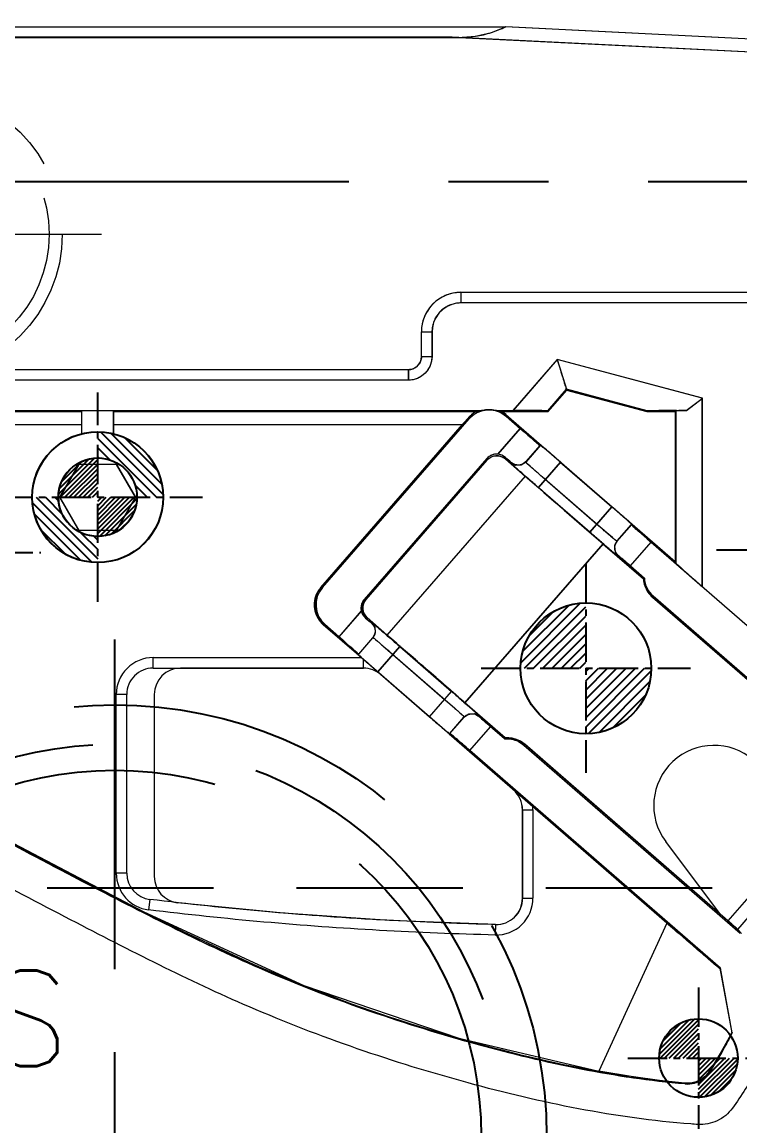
# Model space of a CAD drawing. Header units: inches. Extents: x 164842 to 166038, y -53074 to -52229.
# Drawn here: x 165404.06 to 165431.48, y -52571.53 to -52529.34 of the extents above; entities that cross this region are included whole.
import ezdxf

# ---------------------------------------------------------------- set-up
doc = ezdxf.new("R2010")
doc.units = ezdxf.units.IN
doc.header["$LTSCALE"] = 2
doc.header["$MEASUREMENT"] = 0
for name, pattern in [('ACAD_ISO02W100', [15, 12, -3]), ('CENTER', [50.8, 31.75, -6.35, 6.35, -6.35]), ('CENTER2', [1.125, 0.75, -0.125, 0.125, -0.125]), ('HIDDEN', [9.525, 6.35, -3.175])]:
    doc.linetypes.add(name, pattern=pattern)
doc.layers.get('0').update_dxf_attribs({"linetype": 'CONTINUOUS'})
for name, color, linetype in [('DEFAULT_1', 7, 'CENTER'), ('PIN', 4, 'CONTINUOUS'), ('SCREW', 52, 'HIDDEN'), ('SP', 3, 'CONTINUOUS'), ('壓塊', 157, 'CONTINUOUS')]:
    doc.layers.add(name, color=color, linetype=linetype)
for name, color, linetype, lineweight in [('dim', 3, 'CONTINUOUS', 15), ('PRODUCT', 1, 'CONTINUOUS', 15), ('螺絲', 42, 'ACAD_ISO02W100', 15)]:
    doc.layers.add(name, color=color, linetype=linetype, lineweight=lineweight)
doc.styles.add('ROMANC', font='romanc', dxfattribs={"width": 0.6, "height": 1})
doc.styles.get("Standard").update_dxf_attribs({"font": 'txt.shx', "width": 0.67})

# ---------------------------------------------------------------- blocks, each defined once
blk = doc.blocks.new('20160812.111704')
at = {"layer": 'DEFAULT_1', "color": 2, "linetype": 'CENTER', "ltscale": 0.3}
blk.add_line((-70.892, 0), (59.494, 0), dxfattribs=at)
at = {"layer": 'PRODUCT', "linetype": 'ByBlock'}
for p, q in [((7.72, 34.462), (7.706, 34.491)), ((6.793, 34.02), (6.783, 34.043)), ((8.406, 28.34), (10.999, 34.006)), ((5.908, 32.54), (6.358, 30.063)), ((6.358, 30.063), (15.929, 21.743)), ((13.867, 21.538), (5.599, 28.725)), ((14.948, 28.395), (14.957, 28.797)), ((8.406, 28.34), (16.717, 21.117)), ((6.355, 28.01), (13.838, 21.505)), ((6.355, 28.01), (8.443, 25.226)), ((28.151, 27.436), (28.2, 27.835)), ((13.517, 24.006), (13.517, 27.39)), ((13.919, 27.39), (13.517, 27.39)), ((13.919, 24.006), (13.919, 27.39)), ((29.034, 26.438), (29.034, 19.597)), ((29.034, 26.438), (29.436, 26.438)), ((29.436, 26.438), (29.436, 19.597)), ((-0.643, 24.221), (8.951, 15.883)), ((13.919, 24.006), (13.517, 24.006)), ((1.002, 22.734), (8.922, 15.849)), ((13.867, 21.538), (13.838, 21.505)), ((15.929, 21.743), (15.138, 20.833)), ((14.606, 21.295), (14.578, 21.262)), ((14.578, 21.262), (16.126, 19.916)), ((14.606, 21.295), (15.138, 20.833)), ((9.006, 13.779), (1.002, 20.736)), ((16.693, 21.09), (16.155, 20.47)), ((15.575, 20.416), (15.592, 20.436)), ((17.47, 20.452), (16.629, 19.484)), ((19.442, 18.738), (17.47, 20.452)), ((10.843, 13.838), (16.126, 19.916)), ((18.601, 17.769), (16.629, 19.484)), ((18.864, 18.073), (16.892, 19.787)), ((29.034, 19.597), (29.436, 19.597)), ((19.442, 18.738), (18.601, 17.769)), ((19.996, 18.592), (19.996, 18.266)), ((28.029, 18.592), (19.996, 18.592)), ((28.029, 18.592), (28.029, 18.19)), ((20.083, 18.19), (21.527, 16.935)), ((28.029, 18.19), (20.083, 18.19)), ((19.644, 17.437), (20.183, 18.057)), ((13.815, 11.254), (19.099, 17.332)), ((19.099, 17.332), (19.854, 16.675)), ((20.078, 16.405), (20.935, 17.391)), ((20.935, 17.391), (21.466, 16.93)), ((21.466, 16.93), (21.527, 16.935)), ((19.688, 16.875), (19.671, 16.855)), ((19.915, 16.679), (19.854, 16.675)), ((15.28, 10.647), (19.904, 15.966)), ((15.284, 10.585), (19.965, 15.97)), ((19.965, 15.97), (19.904, 15.966)), ((7.046, 15.479), (7.046, 8.279)), ((21.565, 15.512), (15.96, 9.065)), ((21.627, 15.517), (16.21, 9.285)), ((21.565, 15.512), (21.627, 15.517)), ((9.295, 15.184), (9.266, 15.151)), ((9.797, 14.689), (9.266, 15.151)), ((10.843, 13.838), (9.295, 15.184)), ((8.051, 14.594), (8.084, 14.522)), ((8.051, 14.594), (8.051, 8.755)), ((9.736, 13.086), (8.084, 14.522)), ((8.084, 8.787), (8.084, 14.522)), ((9.797, 14.689), (9.006, 13.779)), ((10.254, 14.295), (10.271, 14.315)), ((10.298, 13.733), (9.759, 13.113)), ((11.341, 13.401), (10.499, 12.432)), ((11.077, 13.097), (13.049, 11.383)), ((11.341, 13.401), (13.313, 11.686)), ((29.425, 13.316), (28.699, 12.06)), ((30.875, 13.316), (29.425, 13.316)), ((31.601, 12.06), (30.875, 13.316)), ((12.471, 10.718), (10.499, 12.432)), ((28.699, 12.06), (29.425, 10.804)), ((30.875, 10.804), (31.601, 12.06)), ((12.471, 10.718), (13.313, 11.686)), ((14.571, 10.598), (13.815, 11.254)), ((13.248, 10.08), (13.787, 10.7)), ((14.367, 10.754), (14.349, 10.734)), ((14.575, 10.536), (14.571, 10.598)), ((15.284, 10.585), (15.28, 10.647)), ((29.425, 10.804), (30.875, 10.804)), ((14.012, 9.427), (14.87, 10.414)), ((14.547, 8.904), (13.225, 10.053)), ((14.543, 8.966), (14.012, 9.427)), ((29.547, 9.285), (16.21, 9.285)), ((29.547, 8.751), (29.547, 9.621)), ((30.753, 9.621), (30.753, 8.751)), ((41.456, 9.285), (30.753, 9.285)), ((14.543, 8.966), (14.547, 8.904)), ((15.96, 9.065), (15.965, 9.004)), ((8.084, 8.787), (8.051, 8.755)), ((9.164, 8.787), (8.084, 8.787)), ((9.16, 8.755), (9.164, 8.787)), ((9.16, 8.755), (12.244, 7.931)), ((12.233, 7.968), (9.164, 8.787)), ((12.945, 8.787), (12.233, 7.968)), ((12.244, 7.931), (12.96, 8.755)), ((12.591, 6.798), (14.284, 8.746)), ((12.96, 8.755), (12.945, 8.787)), ((14.713, 8.787), (12.945, 8.787)), ((14.957, 8.746), (14.284, 8.746)), ((42.083, 8.746), (15.447, 8.746)), ((29.547, 8.783), (15.68, 8.783)), ((42.024, 8.783), (30.753, 8.783)), ((7.046, 8.279), (12.591, 6.798)), ((12.244, 7.931), (12.233, 7.968)), ((18.281, 7.185), (18.281, 7.587)), ((18.281, 7.587), (40.19, 7.587)), ((18.281, 7.185), (40.19, 7.185)), ((17.377, 5.738), (17.377, 6.683)), ((17.779, 6.683), (17.377, 6.683)), ((17.779, 6.683), (17.784, 6.688)), ((17.784, 5.733), (17.784, 6.688)), ((17.779, 5.738), (17.377, 5.738)), ((17.784, 5.733), (17.779, 5.738)), ((0.498, 4.225), (16.271, 4.231)), ((1.005, 4.633), (16.271, 4.633)), ((16.271, 4.231), (16.271, 4.633)), ((16.277, 4.225), (16.271, 4.231)), ((0.469, -4.713), (16.601, -5.518)), ((0.444, -5.214), (14.565, -5.92)), ((40.19, -5.518), (16.387, -5.518)), ((40.19, -5.92), (14.565, -5.92))]:
    blk.add_line(p, q, dxfattribs=at)
for radius in [2.513, 1.508]:
    blk.add_circle((30.15, 12.06), radius, dxfattribs=at)
for centre, radius, start, end in [((14.924, 27.39), 1.407, 88.6546, 180), ((14.924, 27.39), 1.005, 88.6546, 180), ((28.029, 26.438), 1.005, 0, 83.0412), ((28.029, 26.438), 1.407, 0, 83.0412), ((6.602, 23.846), 2.301, 229, 36.87), ((14.924, 24.006), 1.407, 180, 184.5728), ((14.924, 24.006), 1.005, 180, 229), ((28.029, 19.597), 1.005, 270, 0), ((28.029, 19.597), 1.407, 270, 0), ((19.996, 19.597), 1.005, 248.6363, 270)]:
    blk.add_arc(centre, radius, start, end, dxfattribs=at)
for points, start_tangent, end_tangent in [([(5.894, 35.412), (6.154, 35.692), (6.475, 35.897), (6.837, 36.015), (7.218, 36.039)], (0.581772, 0.813352), (0.997911, -0.064605)), ([(7.218, 36.039), (7.486, 36.02), (15.997, 34.448), (24.352, 31.543), (31.18, 28.214), (38.359, 24.22), (40.301, 22.948)], (0.997911, -0.064605), (0.823294, -0.567615)), ([(4.724, 33.53), (4.953, 33.944), (5.894, 35.412)], (0.471552, 0.881838), (0.581772, 0.813352)), ([(7.706, 34.491), (7.352, 34.458), (7.03, 34.302), (6.783, 34.043)], (-0.996473, 0.083913), (-0.550437, -0.834877)), ([(6.793, 34.02), (6.93, 34.186), (7.094, 34.314), (7.281, 34.405), (7.49, 34.457), (7.72, 34.462)], (0.551266, 0.83433), (0.99567, -0.09296)), ([(7.706, 34.491), (15.599, 32.994), (23.755, 30.158), (30.484, 26.877), (37.561, 22.941), (39.197, 21.877)], (0.996473, -0.083913), (0.827068, -0.562103)), ([(7.72, 34.462), (8.692, 34.358), (9.772, 34.211), (10.999, 34.006)], (0.99567, -0.09296), (0.983918, -0.178622)), ([(5.908, 32.54), (6.262, 33.196), (6.783, 34.043)], (0.453651, 0.891179), (0.550437, 0.834877)), ([(5.925, 32.531), (6.326, 33.268), (6.793, 34.02)], (0.454106, 0.890948), (0.551266, 0.83433)), ([(39.151, 21.856), (34.117, 24.897), (28.385, 27.909), (22.27, 30.727), (16.355, 32.737), (10.999, 34.006)], (-0.827393, 0.561623), (-0.98433, 0.176334)), ([(6.379, 30.088), (6.801, 29.726), (7.289, 29.305), (7.822, 28.846), (8.406, 28.34)], (0.759185, -0.650875), (0.756217, -0.654321)), ([(14.957, 28.797), (19.377, 28.62), (23.794, 28.3), (28.2, 27.835)], (0.999724, -0.023481), (0.992634, -0.121155)), ([(5.61, 28.664), (5.694, 28.588), (6.108, 28.221)], (0.739565, -0.673085), (0.751841, -0.659344)), ([(14.948, 28.395), (17.314, 28.318), (19.354, 28.219)], (0.999724, -0.02348), (0.998424, -0.056116)), ([(6.228, 28.115), (6.108, 28.221)], (-0.751979, 0.659187), (-0.751837, 0.659349)), ([(6.367, 27.994), (6.228, 28.115)], (-0.752158, 0.658982), (-0.751979, 0.659187)), ([(19.354, 28.219), (21.689, 28.068)], (0.998424, -0.056116), (0.997302, -0.073412)), ([(21.689, 28.068), (23.758, 27.899)], (0.997302, -0.073412), (0.996056, -0.088728)), ([(23.758, 27.899), (28.151, 27.436)], (0.996056, -0.088728), (0.992634, -0.121155)), ([(14.606, 21.295), (14.341, 21.309), (14.088, 21.392), (13.867, 21.538)], (-0.996816, -0.079732), (-0.75471, 0.656059)), ([(16.693, 21.09), (16.655, 21.12), (16.544, 21.213), (16.377, 21.356), (16.162, 21.541), (15.929, 21.743)], (-0.656059, -0.75471), (-0.75471, 0.656059)), ([(13.838, 21.505), (14.06, 21.359), (14.312, 21.276), (14.578, 21.262)], (0.75471, -0.656059), (0.996816, 0.079732)), ([(17.47, 20.452), (17.237, 20.654), (17.023, 20.839), (16.856, 20.982), (16.745, 21.075), (16.706, 21.105)], (-0.75471, 0.656059), (-0.656059, -0.75471)), ([(15.138, 20.833), (15.299, 20.693), (15.452, 20.559), (15.592, 20.436)], (0.75471, -0.656059), (0.7504, -0.660985)), ([(15.815, 20.196), (15.706, 20.294), (15.629, 20.363), (15.587, 20.403), (15.575, 20.416)], (-0.741072, 0.671425), (0.654442, 0.756112)), ([(15.762, 20.325), (15.575, 20.416)], (-0.981223, 0.192875), (-0.75471, 0.656059)), ([(16.155, 20.47), (16.029, 20.374), (15.882, 20.336), (15.731, 20.356), (15.592, 20.436)], (-0.656059, -0.75471), (-0.7504, 0.660985)), ([(16.892, 19.787), (16.773, 19.891), (16.648, 20), (16.525, 20.108), (16.411, 20.209), (16.312, 20.297), (16.234, 20.367), (16.18, 20.417), (16.15, 20.446), (16.142, 20.456)], (-0.754709, 0.656059), (0.655431, 0.755255)), ([(15.87, 20.148), (15.815, 20.196)], (-0.748923, 0.662657), (-0.741072, 0.671425)), ([(15.954, 20.074), (15.87, 20.148)], (-0.751831, 0.659356), (-0.748923, 0.662657)), ([(16.462, 19.629), (16.287, 19.781), (16.114, 19.933), (15.954, 20.074)], (-0.753766, 0.657143), (-0.751831, 0.659356)), ([(16.126, 19.916), (16.624, 19.479)], (0.750828, -0.660498), (0.75242, -0.658683)), ([(16.629, 19.484), (16.462, 19.629)], (-0.754704, 0.656066), (-0.753766, 0.657143)), ([(16.624, 19.479), (16.682, 19.428)], (0.75242, -0.658683), (0.752573, -0.658509)), ([(16.682, 19.428), (17.296, 18.892), (17.925, 18.345), (18.538, 17.815)], (0.752573, -0.658509), (0.756838, -0.653602)), ([(20.052, 18.203), (19.888, 18.349), (19.675, 18.535), (19.442, 18.738)], (-0.656344, 0.754461), (-0.75471, 0.656059)), ([(20.195, 18.072), (20.16, 18.106), (20.052, 18.203)], (0.656059, 0.75471), (-0.656344, 0.754461)), ([(18.538, 17.815), (18.596, 17.764)], (0.756838, -0.653602), (0.75699, -0.653427)), ([(18.596, 17.764), (19.099, 17.332)], (0.75699, -0.653427), (0.758565, -0.651597)), ([(18.771, 17.621), (18.601, 17.769)], (-0.755671, 0.654951), (-0.754716, 0.656052)), ([(19.456, 17.565), (19.356, 17.649), (19.24, 17.748), (19.114, 17.857), (18.986, 17.967), (18.864, 18.073)], (-0.770266, 0.637722), (-0.75471, 0.656059)), ([(20.935, 17.391), (20.703, 17.594), (20.49, 17.78), (20.325, 17.926), (20.218, 18.023), (20.183, 18.057)], (-0.75471, 0.656059), (0.656059, 0.75471)), ([(18.95, 17.467), (18.771, 17.621)], (-0.756557, 0.653927), (-0.755671, 0.654951)), ([(19.288, 17.175), (19.126, 17.315), (18.95, 17.467)], (-0.757661, 0.652649), (-0.756557, 0.653927)), ([(19.631, 17.423), (19.621, 17.429), (19.589, 17.454), (19.534, 17.499), (19.456, 17.565)], (-0.656697, -0.754154), (-0.770266, 0.637722)), ([(19.688, 16.875), (19.589, 17.002), (19.549, 17.148), (19.566, 17.3), (19.632, 17.423)], (-0.758987, 0.651105), (0.618515, 0.785773)), ([(19.632, 17.423), (19.644, 17.437)], (0.618515, 0.785773), (0.656059, 0.75471)), ([(19.427, 17.057), (19.288, 17.175)], (-0.768226, 0.640179), (-0.757661, 0.652649)), ([(19.537, 16.964), (19.427, 17.057)], (-0.743807, 0.668394), (-0.768226, 0.640179)), ([(19.613, 16.9), (19.537, 16.964)], (-0.844248, 0.535952), (-0.743807, 0.668394)), ([(19.671, 16.855), (19.657, 16.865), (19.613, 16.9)], (-0.6577, -0.75328), (-0.844248, 0.535952)), ([(21.466, 16.93), (21.666, 16.692), (21.784, 16.404), (21.808, 16.092), (21.732, 15.78), (21.565, 15.512)], (0.75471, -0.656059), (-0.656059, -0.75471)), ([(21.627, 15.517), (21.794, 15.785), (21.87, 16.096), (21.846, 16.408), (21.728, 16.697), (21.527, 16.935)], (0.656059, 0.75471), (-0.75471, 0.656059)), ([(19.688, 16.875), (19.795, 16.783), (19.915, 16.679)], (0.758987, -0.651105), (0.756515, -0.653976)), ([(19.854, 16.675), (19.973, 16.522), (20.025, 16.335), (20.002, 16.139), (19.904, 15.966)], (0.75471, -0.656059), (-0.656059, -0.75471)), ([(20.078, 16.405), (20.018, 16.557), (19.915, 16.679)], (-0.208112, 0.978105), (-0.756515, 0.653976)), ([(19.965, 15.97), (20.048, 16.101), (20.086, 16.251), (20.078, 16.405)], (0.656059, 0.75471), (-0.208112, 0.978105)), ([(8.922, 15.849), (9.097, 15.651), (9.215, 15.412), (9.266, 15.151)], (0.75471, -0.656059), (0.059774, -0.998212)), ([(9.295, 15.184), (9.244, 15.445), (9.126, 15.684), (8.951, 15.883)], (-0.059774, 0.998212), (-0.75471, 0.656059)), ([(8.051, 14.594), (8.007, 14.636), (7.874, 14.755), (7.663, 14.941), (7.38, 15.188), (7.046, 15.479)], (-0.414693, 0.909961), (-0.75471, 0.656059)), ([(10.254, 14.295), (10.112, 14.416), (9.958, 14.549), (9.797, 14.689)], (-0.758987, 0.651105), (-0.75471, 0.656059)), ([(10.254, 14.295), (10.352, 14.168), (10.393, 14.022), (10.375, 13.87), (10.31, 13.747)], (0.758987, -0.651105), (-0.618515, -0.785773)), ([(10.271, 14.315), (10.285, 14.305), (10.328, 14.27), (10.405, 14.206), (10.514, 14.113)], (0.6577, 0.75328), (0.768226, -0.640179)), ([(10.514, 14.113), (10.653, 13.995)], (0.768226, -0.640179), (0.757661, -0.652649)), ([(10.653, 13.995), (10.815, 13.855), (10.992, 13.703)], (0.757661, -0.652649), (0.756557, -0.653927)), ([(9.006, 13.779), (9.239, 13.576), (9.451, 13.39), (9.616, 13.244), (9.724, 13.147), (9.759, 13.113)], (0.75471, -0.656059), (-0.656059, -0.75471)), ([(10.31, 13.747), (10.298, 13.733)], (-0.618515, -0.785773), (-0.656059, -0.75471)), ([(10.311, 13.747), (10.321, 13.741), (10.352, 13.716), (10.407, 13.671), (10.486, 13.605)], (0.656697, 0.754154), (0.770266, -0.637722)), ([(10.486, 13.605), (10.585, 13.521), (10.701, 13.422), (10.827, 13.313), (10.955, 13.203), (11.077, 13.097)], (0.770266, -0.637722), (0.75471, -0.656059)), ([(10.843, 13.838), (11.345, 13.406)], (0.758565, -0.651597), (0.75699, -0.653427)), ([(10.992, 13.703), (11.17, 13.549)], (0.756557, -0.653927), (0.755671, -0.654951)), ([(11.17, 13.549), (11.341, 13.401)], (0.755671, -0.654951), (0.754716, -0.656052)), ([(9.746, 13.098), (9.781, 13.064), (9.889, 12.967)], (-0.656059, -0.75471), (0.656344, -0.754461)), ([(11.345, 13.406), (11.403, 13.355)], (0.75699, -0.653427), (0.756839, -0.653602)), ([(11.403, 13.355), (12.019, 12.822), (12.648, 12.275), (13.259, 11.742)], (0.756839, -0.653602), (0.752573, -0.658509)), ([(9.889, 12.967), (10.054, 12.821), (10.266, 12.635), (10.499, 12.432)], (0.656344, -0.754461), (0.75471, -0.656059)), ([(13.259, 11.742), (13.317, 11.691)], (0.752573, -0.658509), (0.75242, -0.658683)), ([(13.313, 11.686), (13.48, 11.541)], (0.754704, -0.656066), (0.753766, -0.657143)), ([(13.317, 11.691), (13.815, 11.254)], (0.75242, -0.658683), (0.750828, -0.660498)), ([(13.48, 11.541), (13.654, 11.389), (13.827, 11.237), (13.987, 11.096)], (0.753766, -0.657143), (0.751831, -0.659356)), ([(13.049, 11.383), (13.168, 11.279), (13.293, 11.17), (13.416, 11.062), (13.531, 10.961), (13.629, 10.873), (13.707, 10.803), (13.762, 10.753), (13.791, 10.724), (13.8, 10.714)], (0.754709, -0.656059), (-0.655431, -0.755255)), ([(13.987, 11.096), (14.072, 11.022)], (0.751831, -0.659356), (0.748923, -0.662657)), ([(14.072, 11.022), (14.126, 10.974)], (0.748923, -0.662657), (0.741072, -0.671425)), ([(14.126, 10.974), (14.236, 10.876)], (0.741072, -0.671425), (0.765622, -0.643291)), ([(12.471, 10.718), (12.704, 10.516), (12.918, 10.331), (13.086, 10.188), (13.197, 10.095), (13.235, 10.065)], (0.75471, -0.656059), (0.656059, 0.75471)), ([(13.787, 10.7), (13.912, 10.796)], (0.656059, 0.75471), (0.900141, 0.435598)), ([(13.912, 10.796), (14.06, 10.834), (14.211, 10.814), (14.349, 10.734)], (0.900141, 0.435598), (0.7504, -0.660985)), ([(14.18, 10.845), (14.367, 10.754)], (0.981223, -0.192875), (0.75471, -0.656059)), ([(14.236, 10.876), (14.312, 10.807), (14.355, 10.767), (14.367, 10.754)], (0.765622, -0.643291), (-0.654442, -0.756112)), ([(14.575, 10.536), (14.456, 10.641), (14.349, 10.734)], (-0.752898, 0.658137), (-0.7504, 0.660985)), ([(15.28, 10.647), (15.125, 10.527), (14.935, 10.475), (14.741, 10.5), (14.571, 10.598)], (-0.656059, -0.75471), (-0.75471, 0.656059)), ([(14.87, 10.414), (15.022, 10.426), (15.167, 10.486), (15.284, 10.585)], (0.99755, -0.069961), (0.656059, 0.75471)), ([(14.575, 10.536), (14.712, 10.451), (14.87, 10.414)], (0.752898, -0.658137), (0.99755, -0.069961)), ([(13.248, 10.08), (13.287, 10.05), (13.398, 9.957), (13.565, 9.814), (13.779, 9.629), (14.012, 9.427)], (0.656059, 0.75471), (0.75471, -0.656059)), ([(15.965, 9.004), (16.078, 9.134), (16.21, 9.285)], (0.659393, 0.751799), (0.656059, 0.75471)), ([(15.96, 9.065), (15.72, 8.864), (15.425, 8.745), (15.115, 8.723), (14.807, 8.8), (14.543, 8.966)], (-0.656059, -0.75471), (-0.75471, 0.656059)), ([(14.547, 8.904), (14.627, 8.842), (14.713, 8.787)], (0.75471, -0.656059), (0.871042, -0.491209)), ([(15.68, 8.783), (15.71, 8.798), (15.778, 8.84), (15.866, 8.907), (15.965, 9.004)], (0.977162, 0.212498), (0.659393, 0.751799)), ([(7.657, 8.748), (7.46, 8.596), (7.254, 8.439), (7.046, 8.279)], (-0.78554, -0.618811), (-0.788371, -0.6152)), ([(7.657, 8.748), (7.867, 8.75), (8.003, 8.752), (8.051, 8.755)], (0.999978, 0.006677), (0.707107, 0.707107)), ([(7.92, 8.748), (7.657, 8.748)], (-0.999998, -0.002132), (-0.999998, -0.001734)), ([(9.16, 8.755), (9.127, 8.754), (9.033, 8.753), (8.906, 8.752), (8.752, 8.751), (8.576, 8.75), (8.378, 8.75), (8.16, 8.749), (7.92, 8.748)], (-0.130094, -0.991502), (-0.999998, -0.002132)), ([(14.284, 8.746), (13.843, 8.747), (13.47, 8.748), (13.191, 8.75), (13.017, 8.752), (12.96, 8.755)], (-1, 0), (-0.414693, 0.909961)), ([(14.713, 8.787), (14.726, 8.784), (14.739, 8.781), (14.752, 8.778), (14.765, 8.776), (14.778, 8.773), (14.79, 8.771), (14.802, 8.768), (14.814, 8.766), (14.826, 8.764), (14.837, 8.762), (14.849, 8.76), (14.86, 8.759), (14.871, 8.757), (14.881, 8.756), (14.891, 8.754), (14.901, 8.753), (14.911, 8.751), (14.921, 8.75), (14.93, 8.749), (14.94, 8.748), (14.949, 8.747), (14.957, 8.746)], (0.972509, -0.232866), (0.994515, -0.104599)), ([(14.957, 8.746), (15.202, 8.716), (15.447, 8.746)], (0.969925, -0.243403), (0.969925, 0.243404)), ([(15.447, 8.746), (15.457, 8.747), (15.467, 8.748), (15.478, 8.75), (15.488, 8.751), (15.499, 8.752), (15.509, 8.753), (15.52, 8.755), (15.531, 8.756), (15.541, 8.758), (15.552, 8.76), (15.563, 8.761), (15.575, 8.763), (15.586, 8.765), (15.597, 8.767), (15.609, 8.769), (15.62, 8.771), (15.632, 8.773), (15.644, 8.775), (15.656, 8.778), (15.668, 8.78), (15.68, 8.783)], (0.994733, 0.102495), (0.977162, 0.212498)), ([(12.591, 6.798), (12.493, 7.119), (12.4, 7.423), (12.321, 7.681), (12.265, 7.862), (12.244, 7.931)], (-0.292789, 0.956177), (-0.292789, 0.956177)), ([(17.444, 7.025), (17.527, 7.182), (17.613, 7.292)], (0.378938, 0.925422), (0.674014, 0.738719)), ([(17.613, 7.292), (17.638, 7.319), (17.669, 7.348)], (0.674014, 0.738719), (0.735678, 0.677331)), ([(17.669, 7.348), (17.775, 7.432), (17.932, 7.517)], (0.735678, 0.677331), (0.922564, 0.385844)), ([(17.932, 7.517), (18.104, 7.57), (18.281, 7.587)], (0.922564, 0.385844), (1, 0.000048)), ([(17.994, 7.095), (18, 7.099), (18.088, 7.146), (18.183, 7.175), (18.281, 7.185)], (0.819958, 0.572423), (1, 0.000091)), ([(17.377, 6.683), (17.394, 6.856), (17.444, 7.025)], (-0.000024, 1), (0.378938, 0.925422)), ([(17.779, 6.683), (17.788, 6.779), (17.816, 6.873), (17.862, 6.96), (17.885, 6.992)], (0.000046, 1), (0.615453, 0.788174)), ([(17.784, 6.688), (17.792, 6.774), (17.814, 6.858), (17.85, 6.937), (17.886, 6.991)], (0.000059, 1), (0.603725, 0.797193)), ([(17.885, 6.992), (17.924, 7.036), (17.926, 7.038)], (0.615453, 0.788174), (0.70711, 0.707104)), ([(17.886, 6.991), (17.9, 7.009), (17.931, 7.043)], (0.603725, 0.797193), (0.706989, 0.707224)), ([(17.926, 7.038), (17.994, 7.095)], (0.70711, 0.707104), (0.819958, 0.572423)), ([(16.271, 4.633), (16.438, 4.645), (16.615, 4.687), (16.797, 4.765), (16.969, 4.88), (17.119, 5.028), (17.237, 5.2), (17.319, 5.385), (17.364, 5.568), (17.377, 5.738)], (1, 0.000035), (0.000028, 1)), ([(16.271, 4.231), (16.498, 4.248), (16.74, 4.305), (16.988, 4.412), (17.222, 4.568), (17.427, 4.77), (17.588, 5.005), (17.7, 5.256), (17.761, 5.507), (17.779, 5.738)], (1, 0.000038), (0.000034, 1)), ([(16.387, -5.518), (15.719, -5.561), (15.107, -5.709), (14.565, -5.92)], (-1, 0.000247), (-0.922538, -0.385906))]:
    blk.add_spline(points, degree=3, dxfattribs=dict(at, start_tangent=start_tangent, end_tangent=end_tangent))
blk = doc.blocks.new('20140813.092309')
at = {"layer": '螺絲', "color": 137, "linetype": 'CENTER', "ltscale": 0.25}
for p, q in [((0, -7.042), (0, 7.042)), ((-7, 0), (7, 0))]:
    blk.add_line(p, q, dxfattribs=at)
at = {"layer": '螺絲', "color": 137, "linetype": 'Continuous'}
blk.add_lwpolyline([(-1.443, 2.5), (-2.887, 0), (-1.443, -2.5), (1.443, -2.5), (2.887, 0), (1.443, 2.5)], close=True, dxfattribs=at)
at = {"layer": '螺絲', "color": 137, "linetype": 'HIDDEN'}
blk.add_circle((0, 0), 5.5, dxfattribs=at)
at = {"layer": '螺絲', "color": 137}
for radius in [5, 3]:
    blk.add_circle((0, 0), radius, dxfattribs=at)
at = {"layer": 'dim', "style": 'ROMANC', "width": 0.8}
blk.add_text('M6', height=3.1716, dxfattribs=at).set_placement((-2.976, -1.589))
blk = doc.blocks.new('20160825.182511')
at = {"color": 8, "linetype": 'HIDDEN'}
blk.add_circle((0, 0), 16.5, dxfattribs=at)
at = {"layer": 'SP', "linetype": 'CENTER', "ltscale": 0.25}
for p, q in [((0, -19), (0, 19)), ((-19, 0), (19, 0))]:
    blk.add_line(p, q, dxfattribs=at)
at = {"layer": 'SP', "linetype": 'HIDDEN'}
for radius in [15, 14]:
    blk.add_circle((0, 0), radius, dxfattribs=at)
at = {"layer": 'dim', "insert": (-5.368, -4.84), "char_height": 3.2506, "attachment_point": 5}
blk.add_mtext('Ø30', dxfattribs=at)
at = {"layer": 'SP'}
for s, p in [('S', (-4.865, 2.687)), ('P', (3.467, -5.699))]:
    blk.add_text(s, height=3.665, dxfattribs=at).set_placement(p)

msp = doc.modelspace()

# ---------------------------------------------------------------- hatches: boundary and pattern name
at = {"layer": 'PIN', "linetype": 'Continuous'}
h = msp.add_hatch(dxfattribs=at)
h.set_pattern_fill('ANSI31', color=113, scale=2, angle=90, style=0)
h.set_pattern_definition([(135, (165612.22704, -52561.739), (-0.1767767, -0.1767767), [])])
h.paths.add_polyline_path([(165406.945, -52544.999, -0.414214), (165409.445, -52547.499), (165408.195, -52547.499), (165408.445, -52547.499, 0.414214), (165406.945, -52545.999)])
h.paths.add_polyline_path([(165405.445, -52547.499, 0.414214), (165406.945, -52548.999), (165406.945, -52549.999, -0.414214), (165404.445, -52547.499)])
h = msp.add_hatch(dxfattribs=at)
h.set_pattern_fill('ANSI31', color=113, angle=90, style=0)
h.set_pattern_definition([(45, (165207.12574, -52564.68294), (0.08838835, -0.08838835), [])])
h.paths.add_polyline_path([(165405.445, -52547.499, -0.414214), (165406.945, -52545.999), (165406.945, -52547.499)])
h.paths.add_polyline_path([(165406.945, -52548.999), (165406.945, -52547.499), (165408.445, -52547.499, -0.414214)])
h = msp.add_hatch(dxfattribs=at)
h.set_pattern_fill('ANSI31', color=5, scale=2, angle=270, style=0)
h.set_pattern_definition([(225, (165630.87704, -52539.79957), (-0.1767767, 0.1767767), [])])
h.paths.add_polyline_path([(165425.595, -52554.039), (165423.095, -52554.039, -0.414214), (165425.595, -52551.539)])
h.paths.add_polyline_path([(165425.595, -52556.539), (165425.595, -52554.039), (165428.095, -52554.039, -0.414214)])
h = msp.add_hatch(dxfattribs=at)
h.set_pattern_fill('ANSI31', color=3, angle=270, style=0)
h.set_pattern_definition([(225, (165635.17704, -52554.69957), (-0.08838835, 0.08838835), [])])
h.paths.add_polyline_path([(165429.895, -52568.939), (165428.395, -52568.939, -0.414214), (165429.895, -52567.439)])
h.paths.add_polyline_path([(165429.895, -52570.439), (165429.895, -52568.939), (165431.395, -52568.939, -0.414214)])

# ---------------------------------------------------------------- linework, layer by layer
at = {"layer": 'DEFAULT_1', "color": 2, "linetype": 'CENTER', "ltscale": 0.3}
msp.add_line((165507.983, -52535.439), (165377.596, -52535.439), dxfattribs=at)
at = {"layer": 'PIN', "color": 113, "linetype": 'CENTER2'}
for p, q in [((165406.945, -52551.499), (165406.945, -52543.499)), ((165402.945, -52547.499), (165410.945, -52547.499)), ((165430.583, -52549.509), (165438.583, -52549.509))]:
    msp.add_line(p, q, dxfattribs=at)
at = {"layer": 'PIN', "linetype": 'CENTER2'}
msp.add_line((165393.967, -52549.61), (165404.767, -52549.61), dxfattribs=at)
at = {"layer": 'PIN', "color": 5, "linetype": 'CENTER2'}
for p, q in [((165425.595, -52550.039), (165425.595, -52558.039)), ((165421.595, -52554.039), (165429.595, -52554.039))]:
    msp.add_line(p, q, dxfattribs=at)
at = {"layer": 'PIN', "color": 3, "linetype": 'CENTER2'}
for p, q in [((165429.895, -52566.239), (165429.895, -52571.639)), ((165427.195, -52568.939), (165432.595, -52568.939))]:
    msp.add_line(p, q, dxfattribs=at)
at = {"layer": 'PIN', "color": 113, "linetype": 'Continuous'}
for radius in [2.5, 1.5]:
    msp.add_circle((165406.945, -52547.499), radius, dxfattribs=at)
at = {"layer": 'PIN', "color": 5, "linetype": 'Continuous'}
msp.add_circle((165425.595, -52554.039), 2.5, dxfattribs=at)
at = {"layer": 'PIN', "color": 3, "linetype": 'Continuous'}
msp.add_circle((165429.895, -52568.939), 1.5, dxfattribs=at)
at = {"layer": 'PRODUCT', "linetype": 'ByBlock'}
for p, q in [((165396.905, -52529.519), (165422.531, -52529.519)), ((165436.651, -52530.225), (165422.531, -52529.519)), ((165420.489, -52529.917), (165396.9, -52529.917)), ((165436.623, -52530.723), (165420.489, -52529.917)), ((165420.819, -52539.666), (165420.824, -52539.67)), ((165420.819, -52539.666), (165435.766, -52539.666)), ((165420.824, -52539.67), (165420.824, -52540.072)), ((165436.09, -52540.072), (165420.824, -52540.072)), ((165419.312, -52542.126), (165419.312, -52541.173)), ((165419.312, -52541.173), (165419.316, -52541.177)), ((165419.316, -52541.177), (165419.718, -52541.177)), ((165419.718, -52541.177), (165419.718, -52542.122)), ((165419.316, -52542.122), (165419.312, -52542.126)), ((165419.316, -52542.122), (165419.718, -52542.122)), ((165424.504, -52542.238), (165422.811, -52544.185)), ((165424.504, -52542.238), (165424.862, -52543.407)), ((165430.049, -52543.718), (165424.504, -52542.238)), ((165418.809, -52542.629), (165396.9, -52542.629)), ((165418.814, -52542.628), (165418.814, -52543.026)), ((165418.814, -52543.026), (165396.905, -52543.026)), ((165424.851, -52543.371), (165424.135, -52544.194)), ((165427.935, -52544.194), (165424.851, -52543.371)), ((165424.15, -52544.227), (165424.862, -52543.407)), ((165424.862, -52543.407), (165427.931, -52544.227)), ((165429.438, -52544.187), (165430.049, -52543.718)), ((165430.049, -52550.918), (165430.049, -52543.718)), ((165395.012, -52544.185), (165406.342, -52544.185)), ((165395.071, -52544.222), (165406.342, -52544.222)), ((165406.342, -52545.06), (165406.342, -52544.19)), ((165406.342, -52544.19), (165407.548, -52544.19)), ((165407.548, -52544.185), (165421.648, -52544.185)), ((165407.548, -52545.06), (165407.548, -52544.19)), ((165407.548, -52544.222), (165421.415, -52544.222)), ((165422.138, -52544.185), (165422.811, -52544.185)), ((165422.383, -52544.227), (165424.15, -52544.227)), ((165424.135, -52544.194), (165424.15, -52544.227)), ((165427.935, -52544.194), (165427.931, -52544.227)), ((165427.931, -52544.227), (165429.011, -52544.227)), ((165429.011, -52544.227), (165429.044, -52544.194)), ((165429.011, -52544.227), (165429.011, -52549.962)), ((165429.044, -52550.033), (165429.044, -52544.194)), ((165415.53, -52550.952), (165421.135, -52544.505)), ((165421.135, -52544.505), (165421.13, -52544.444)), ((165422.553, -52544.405), (165422.548, -52544.344)), ((165422.548, -52544.344), (165429.011, -52549.962)), ((165422.553, -52544.405), (165423.083, -52544.866)), ((165395.639, -52544.725), (165406.342, -52544.725)), ((165407.548, -52544.725), (165420.885, -52544.725)), ((165415.468, -52550.956), (165420.885, -52544.725)), ((165423.083, -52544.866), (165422.225, -52545.853)), ((165423.86, -52545.505), (165423.295, -52546.154)), ((165406.22, -52546.243), (165405.494, -52547.499)), ((165407.67, -52546.243), (165406.22, -52546.243)), ((165408.396, -52547.499), (165407.67, -52546.243)), ((165421.811, -52546.025), (165417.13, -52551.41)), ((165421.815, -52546.086), (165417.191, -52551.405)), ((165421.811, -52546.025), (165421.815, -52546.086)), ((165422.52, -52545.976), (165422.524, -52546.037)), ((165422.524, -52546.037), (165423.28, -52546.693)), ((165422.728, -52546.193), (165422.746, -52546.174)), ((165422.884, -52546.254), (165422.746, -52546.174)), ((165423.293, -52546.151), (165423.183, -52546.235)), ((165424.624, -52546.157), (165423.782, -52547.126)), ((165424.624, -52546.157), (165426.596, -52547.872)), ((165423.28, -52546.693), (165417.996, -52552.771)), ((165423.927, -52546.719), (165423.679, -52546.501)), ((165426.14, -52548.642), (165423.927, -52546.719)), ((165405.494, -52547.499), (165406.22, -52548.756)), ((165407.67, -52548.756), (165408.396, -52547.499)), ((165425.754, -52548.84), (165426.596, -52547.872)), ((165406.22, -52548.756), (165407.67, -52548.756)), ((165426.394, -52548.861), (165426.14, -52548.642)), ((165426.609, -52549.045), (165426.394, -52548.861)), ((165426.784, -52549.187), (165427.349, -52548.538)), ((165426.252, -52549.278), (165420.969, -52555.355)), ((165426.252, -52549.278), (165427.8, -52550.623)), ((165426.72, -52549.309), (165426.788, -52549.189)), ((165427.298, -52550.128), (165428.089, -52549.218)), ((165428.089, -52549.218), (165436.093, -52556.176)), ((165426.702, -52549.461), (165426.72, -52549.309)), ((165426.743, -52549.608), (165426.702, -52549.461)), ((165426.841, -52549.734), (165426.743, -52549.608)), ((165426.841, -52549.734), (165426.824, -52549.754)), ((165427.298, -52550.128), (165427.829, -52550.59)), ((165429.044, -52550.033), (165429.011, -52549.962)), ((165415.53, -52550.952), (165415.468, -52550.956)), ((165427.8, -52550.623), (165427.829, -52550.59)), ((165417.13, -52551.41), (165417.191, -52551.405)), ((165428.144, -52551.322), (165428.173, -52551.289)), ((165428.144, -52551.322), (165437.475, -52559.433)), ((165436.093, -52558.173), (165428.173, -52551.289)), ((165417.017, -52551.844), (165416.16, -52552.831)), ((165417.18, -52552.119), (165417.241, -52552.114)), ((165417.996, -52552.771), (165417.241, -52552.114)), ((165415.629, -52552.369), (165415.568, -52552.374)), ((165429.273, -52564.285), (165415.568, -52552.374)), ((165416.16, -52552.831), (165415.629, -52552.369)), ((165417.407, -52552.315), (165417.424, -52552.295)), ((165417.407, -52552.315), (165417.506, -52552.441)), ((165417.506, -52552.441), (165417.546, -52552.588)), ((165417.546, -52552.588), (165417.529, -52552.739)), ((165417.464, -52552.862), (165416.9, -52553.511)), ((165417.529, -52552.739), (165417.461, -52552.86)), ((165417.639, -52553.004), (165417.855, -52553.188)), ((165417.653, -52554.177), (165418.494, -52553.209)), ((165417.855, -52553.188), (165418.109, -52553.406)), ((165418.109, -52553.406), (165420.322, -52555.33)), ((165417.099, -52554.032), (165410.111, -52554.032)), ((165409.106, -52555.037), (165409.106, -52562.001)), ((165419.625, -52555.891), (165420.466, -52554.923)), ((165420.322, -52555.33), (165420.57, -52555.547)), ((165422.517, -52556.701), (165420.969, -52555.355)), ((165420.389, -52556.544), (165420.953, -52555.895)), ((165420.956, -52555.898), (165421.066, -52555.814)), ((165421.364, -52555.795), (165421.503, -52555.875)), ((165421.52, -52555.855), (165421.503, -52555.875)), ((165421.166, -52557.182), (165421.957, -52556.272)), ((165422.489, -52556.734), (165421.957, -52556.272)), ((165422.489, -52556.734), (165422.517, -52556.701)), ((165430.737, -52565.502), (165421.166, -52557.182)), ((165423.228, -52556.977), (165423.257, -52556.944)), ((165423.228, -52556.977), (165431.496, -52564.164)), ((165431.02, -52563.693), (165423.257, -52556.944)), ((165423.176, -52562.829), (165423.176, -52559.446)), ((165431.999, -52562.566), (165431.02, -52563.693)), ((165432.371, -52562.89), (165431.389, -52564.019)), ((165428.689, -52563.78), (165426.096, -52569.446)), ((165431.306, -52563.942), (165431.319, -52563.954)), ((165431.327, -52563.961), (165431.306, -52563.942)), ((165431.319, -52563.954), (165431.348, -52563.98)), ((165431.348, -52563.98), (165431.389, -52564.019)), ((165431.389, -52564.019), (165431.537, -52564.177)), ((165430.746, -52565.553), (165429.273, -52564.285)), ((165431.187, -52567.98), (165430.737, -52565.502)), ((165430.302, -52569.46), (165430.312, -52569.482)), ((165429.375, -52569.901), (165429.389, -52569.93))]:
    msp.add_line(p, q, dxfattribs=at)
for points in [[(165420.708, -52529.921), (165421.377, -52529.878), (165421.988, -52529.73), (165422.531, -52529.519)], [(165420.824, -52540.072), (165420.657, -52540.085), (165420.48, -52540.127), (165420.298, -52540.205), (165420.126, -52540.32), (165419.976, -52540.467), (165419.858, -52540.64), (165419.776, -52540.824), (165419.731, -52541.008), (165419.718, -52541.177)], [(165419.718, -52542.122), (165419.701, -52542.296), (165419.651, -52542.465), (165419.568, -52542.621), (165419.457, -52542.758), (165419.32, -52542.871), (165419.163, -52542.956), (165418.991, -52543.009), (165418.814, -52543.026)], [(165421.415, -52544.222), (165421.385, -52544.237), (165421.317, -52544.279), (165421.229, -52544.346), (165421.13, -52544.444)], [(165422.52, -52545.976), (165422.383, -52545.89), (165422.225, -52545.853)], [(165423.295, -52546.154), (165423.123, -52546.27), (165422.915, -52546.285), (165422.728, -52546.193)], [(165423.183, -52546.235), (165423.035, -52546.273), (165422.884, -52546.254)], [(165423.679, -52546.501), (165423.466, -52546.312), (165423.388, -52546.242), (165423.334, -52546.192), (165423.304, -52546.163), (165423.295, -52546.154)], [(165426.784, -52549.187), (165426.774, -52549.18), (165426.743, -52549.156), (165426.688, -52549.11), (165426.609, -52549.045)], [(165426.784, -52549.187), (165426.693, -52549.374), (165426.708, -52549.581), (165426.824, -52549.754)], [(165417.017, -52551.844), (165417.077, -52551.996), (165417.18, -52552.119)], [(165417.464, -52552.862), (165417.555, -52552.675), (165417.541, -52552.467), (165417.424, -52552.295)], [(165417.464, -52552.862), (165417.474, -52552.868), (165417.506, -52552.893), (165417.561, -52552.938), (165417.639, -52553.004)], [(165420.57, -52555.547), (165420.783, -52555.736), (165420.861, -52555.807), (165420.915, -52555.857), (165420.945, -52555.885), (165420.953, -52555.895)], [(165420.953, -52555.895), (165421.126, -52555.778), (165421.333, -52555.764), (165421.52, -52555.855)], [(165421.066, -52555.814), (165421.213, -52555.775), (165421.364, -52555.795)], [(165429.389, -52569.93), (165427.412, -52569.703), (165425.471, -52569.374), (165423.537, -52568.956), (165421.58, -52568.457), (165419.579, -52567.879), (165417.523, -52567.212), (165415.404, -52566.44), (165413.223, -52565.547), (165411.001, -52564.531), (165408.765, -52563.426), (165406.533, -52562.276), (165404.323, -52561.114), (165402.142, -52559.921), (165399.997, -52558.666), (165397.898, -52557.316)], [(165397.944, -52557.295), (165402.978, -52560.336), (165408.71, -52563.349), (165414.825, -52566.166), (165420.74, -52568.177), (165426.096, -52569.446)], [(165422.147, -52563.834), (165418.091, -52563.678), (165414.042, -52563.4), (165409.997, -52562.999)], [(165431.181, -52567.949), (165430.769, -52568.707), (165430.302, -52569.46)], [(165431.187, -52567.98), (165430.771, -52568.743), (165430.312, -52569.482)], [(165429.375, -52569.901), (165428.403, -52569.797), (165427.323, -52569.65), (165426.096, -52569.446)], [(165430.302, -52569.46), (165430.165, -52569.625), (165430.001, -52569.754), (165429.814, -52569.845), (165429.605, -52569.897), (165429.375, -52569.901)], [(165429.389, -52569.93), (165429.743, -52569.897), (165430.065, -52569.741), (165430.312, -52569.482)]]:
    msp.add_lwpolyline(points, dxfattribs=at)
for radius in [2.513, 1.508]:
    msp.add_circle((165406.945, -52547.499), radius, dxfattribs=at)
for centre, start, end in [((165410.111, -52555.037), 90, 180), ((165417.099, -52555.037), 49, 90), ((165422.171, -52559.446), 0, 49), ((165410.111, -52562.001), 180, 263.4888), ((165422.171, -52562.829), 268.6546, 0)]:
    msp.add_arc(centre, 1.005, start, end, dxfattribs=at)
for centre, major_axis, ratio, start_param, end_param in [((165420.819, -52541.173), (1.066, -1.066), 0.999924, 2.356233, 3.926953), ((165418.809, -52542.126), (0.355, 0.355), 0.999924, 3.926953, 5.497825), ((165421.893, -52545.164), (-0.07, 1.003), 0.999924, -0.78536, 0.78536), ((165421.853, -52544.59), (1.006, 0.021), 0.414, 1.767295, 2.013243), ((165421.893, -52545.16), (-0.07, 1.003), 0.999924, -0.315663, 0.176048), ((165421.853, -52544.59), (1.006, 0.021), 0.414, 1.007992, 1.275584), ((165421.889, -52545.102), (-0.07, 1.003), 0.999924, -0.78536, -0.583256), ((165422.803, -52544.194), (1.332, 0), 0.006586, 0.003001, 1.565071), ((165431.831, -52544.194), (3.896, 0), 0.002251, 2.368303, 3.141297), ((165430.049, -52544.194), (1.005, 0), 0.008727, 2.223892, 3.132866), ((165420.891, -52544.725), (0.437, 0.502), 0.006586, 0.983048, 1.576522), ((165423.089, -52544.86), (0.758, -0.659), 0.008727, -1.570796, 0), ((165424.618, -52546.164), (0.758, -0.659), 0.008727, 1.570796, 3.141593), ((165422.19, -52546.354), (0.035, -0.501), 0.999924, 3.001772, 3.926953), ((165422.194, -52546.416), (-0.035, 0.501), 0.999924, -0.78536, 0.78536), ((165422.286, -52545.783), (0.758, -0.659), 0.008727, 0.927295, 1.264821), ((165424.783, -52547.966), (2.655, -2.308), 0.008727, -2.165041, -0.976551), ((165426.59, -52547.878), (0.758, -0.659), 0.008727, 0, 1.570796), ((165428.095, -52549.211), (0.758, -0.659), 0.008727, 3.141593, 4.712389), ((165427.292, -52550.135), (0.758, -0.659), 0.008727, 1.570796, 2.214297), ((165430.049, -52550.907), (1.005, -0.874), 0.006586, -3.12714, -1.565071), ((165416.227, -52551.615), (-1.003, -0.07), 0.999924, -0.78536, 0.78536), ((165416.289, -52551.611), (1.003, 0.07), 0.999924, 2.356233, 3.926953), ((165428.804, -52550.563), (0.659, 0.759), 0.999962, 2.34621, 3.141593), ((165428.832, -52550.53), (0.659, 0.759), 0.999962, -3.936975, -3.141593), ((165417.509, -52551.739), (0.501, 0.035), 0.999924, 2.356233, 3.281414), ((165417.571, -52551.735), (0.501, 0.035), 0.999924, 2.356233, 3.926953), ((165416.957, -52551.914), (0.758, -0.659), 0.008727, -1.264821, -0.927295), ((165416.154, -52552.837), (0.758, -0.659), 0.008727, 0, 1.570796), ((165419.466, -52554.082), (2.655, -2.308), 0.008727, 0.976551, 2.165041), ((165417.658, -52554.17), (0.758, -0.659), 0.008727, -3.141593, -2.111218), ((165421.963, -52556.265), (0.758, -0.659), 0.008727, -2.214297, -1.570796), ((165421.16, -52557.189), (0.758, -0.659), 0.008727, 1.570796, 3.141593), ((165422.569, -52557.736), (0.659, 0.759), 0.999962, 0, 0.795383), ((165422.597, -52557.703), (0.659, 0.759), 0.999962, 0, 0.795383), ((165431.014, -52563.699), (0.755, -0.656), 0.008727, 1.181641, 1.570796)]:
    msp.add_ellipse(centre, major_axis=major_axis, ratio=ratio, start_param=start_param, end_param=end_param, dxfattribs=at)
at = {"layer": '壓塊', "color": 153, "linetype": 'HIDDEN', "ltscale": 0.5}
msp.add_lwpolyline([(165497.09, -52562.439), (165393.09, -52562.439, -0.414214), (165385.09, -52554.439), (165385.09, -52520.439, -0.414214), (165393.09, -52512.439), (165497.09, -52512.439, -0.414214), (165505.09, -52520.439), (165505.09, -52554.439, -0.414214)], format="xyb", close=True, dxfattribs=at)

# ---------------------------------------------------------------- block references
at = {"layer": 'PRODUCT', "linetype": 'ByBlock', "rotation": 180}
msp.add_blockref('20160812.111704', (165437.09, -52535.439), dxfattribs=at)
at = {"layer": 'SCREW', "linetype": 'ByBlock', "ltscale": 0.3}
msp.add_blockref('20140813.092309', (165400.09, -52537.439), dxfattribs=at)
at = {"layer": 'SP', "linetype": 'ByBlock'}
msp.add_blockref('20160825.182511', (165407.595, -52571.939), dxfattribs=at)

doc.saveas('drawing.dxf')
